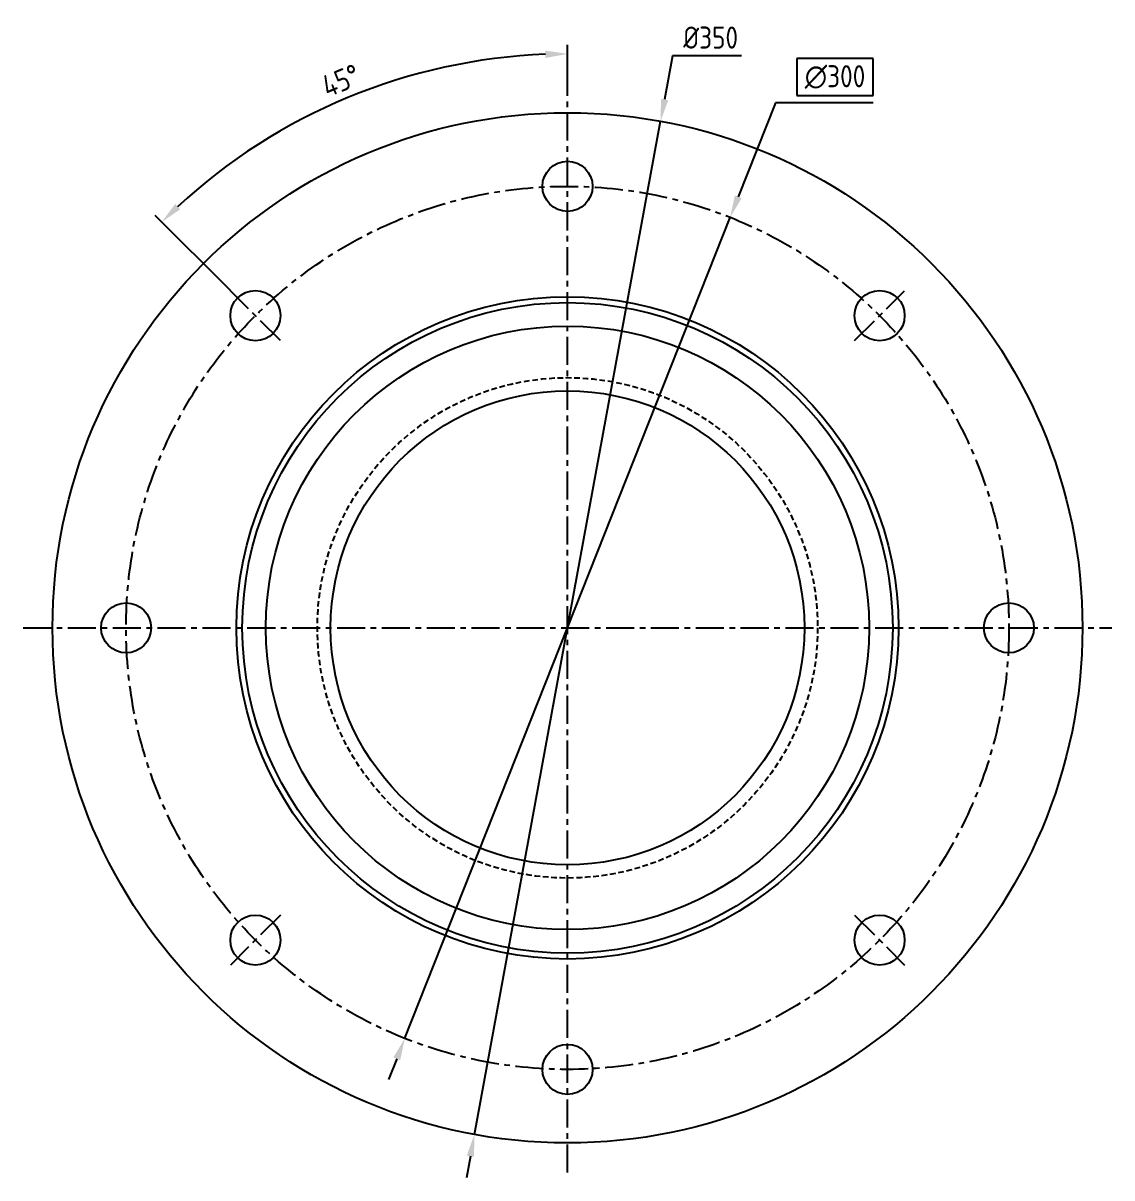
# Model space of a CAD drawing. Header units: millimetres. Extents: x -251 to 979, y 744 to 1189.
# Drawn here: x 112.3 to 482.3, y 784.9 to 1177.2 of the extents above; entities that cross this region are included whole.
import ezdxf

# ---------------------------------------------------------------- set-up
doc = ezdxf.new("R2010")
doc.units = ezdxf.units.MM
doc.header["$LTSCALE"] = 0.3
doc.linetypes.add('CENTER', pattern=[50.8, 31.75, -6.35, 6.35, -6.35])
doc.linetypes.add('HIDDEN', pattern=[9.525, 6.35, -3.175])
for name, color, linetype in [('Cen', 5, 'CENTER'), ('Cont', 6, 'Continuous'), ('Dim', 7, 'Continuous'), ('Hide', 2, 'HIDDEN')]:
    doc.layers.add(name, color=color, linetype=linetype)
doc.styles.add('Style1', font='romans.shx', dxfattribs={"width": 0.8})
doc.dimstyles.new('Lin', dxfattribs={"dimtxt": 3, "dimasz": 3, "dimexe": 1.25, "dimexo": 0, "dimgap": 1, "dimtad": 1, "dimtoh": 1, "dimdec": 5, "dimlfac": -1, "dimtxsty": 'Style1', "dimcen": 2.5, "dimclrt": 3, "dimaunit": 1, "dimadec": 0, "dimazin": 0, "dimtfac": 1, "dimtdec": 5, "dimtmove": 0, "dimatfit": 3, "dimldrblk": 'NONE', "dimfxl": 1, "dimarcsym": 0})

# ---------------------------------------------------------------- blocks, each defined once
blk = doc.blocks.new('*D24')
at = {"layer": 'Defpoints', "color": 0, "transparency": 16777216}
for p in [(246.86, 1160.12), (297.33, 1156.76), (182.77, 1086.32), (199.74, 1069.35), (297.33, 786.76)]:
    blk.add_point(p, dxfattribs=at)
at = {"layer": 'Dim', "color": 0, "lineweight": -2, "transparency": 16777216}
for p, q in [((297.33, 1156.76), (297.33, 1169.89)), ((182.77, 1086.32), (157.23, 1111.86))]:
    blk.add_line(p, q, dxfattribs=at)
blk.add_arc((297.33, 971.76), 195, 92.2038, 132.7962, dxfattribs=at)
at = {"layer": 'Dim', "color": 0, "transparency": 16777216}
for points in [[(289.8, 1167.87), (289.85, 1165.37), (297.33, 1166.76)], [(165.71, 1113.95), (163.98, 1115.75), (159.44, 1109.65)]]:
    blk.add_solid(points, dxfattribs=at)
at = {"layer": 'Dim', "color": 3, "transparency": 16777216, "insert": (220.31, 1157.7), "char_height": 7.5, "attachment_point": 5, "rotation": 22.5, "style": 'Style1'}
blk.add_mtext('45°', dxfattribs=at)
blk = doc.blocks.new('_None')
blk = doc.blocks.new('*D25')
at = {"layer": 'Defpoints', "color": 0, "transparency": 16777216}
for p in [(352.59, 1111.21), (242.06, 832.32)]:
    blk.add_point(p, dxfattribs=at)
at = {"layer": 'Dim', "color": 0, "lineweight": -2, "transparency": 16777216}
for p, q in [((401.17, 1165.17), (375.31, 1165.17)), ((375.31, 1165.17), (375.31, 1152.67)), ((401.17, 1152.67), (401.17, 1165.17)), ((368.03, 1150.17), (355.35, 1118.19)), ((401.17, 1150.17), (368.03, 1150.17)), ((375.31, 1152.67), (401.17, 1152.67)), ((242.06, 832.32), (352.59, 1111.21)), ((239.3, 825.34), (236.54, 818.37))]:
    blk.add_line(p, q, dxfattribs=at)
at = {"layer": 'Dim', "color": 0, "transparency": 16777216}
for points in [[(354.19, 1118.65), (356.51, 1117.73), (352.59, 1111.21)], [(238.14, 825.8), (240.46, 824.88), (242.06, 832.32)]]:
    blk.add_solid(points, dxfattribs=at)
at = {"layer": 'Dim', "color": 3, "transparency": 16777216, "insert": (388.24, 1158.92), "char_height": 7.5, "attachment_point": 5, "style": 'Style1'}
blk.add_mtext('∅300', dxfattribs=at)
blk = doc.blocks.new('*D26')
at = {"layer": 'Defpoints', "color": 0, "transparency": 16777216}
for p in [(328.97, 1143.88), (265.68, 799.65)]:
    blk.add_point(p, dxfattribs=at)
at = {"layer": 'Dim', "color": 0, "lineweight": -2, "transparency": 16777216}
for p, q in [((333.04, 1166.05), (330.32, 1151.26)), ((356.4, 1166.05), (333.04, 1166.05)), ((265.68, 799.65), (328.97, 1143.88)), ((264.33, 792.27), (262.97, 784.9))]:
    blk.add_line(p, q, dxfattribs=at)
at = {"layer": 'Dim', "color": 0, "transparency": 16777216}
for points in [[(329.09, 1151.48), (331.55, 1151.03), (328.97, 1143.88)], [(263.1, 792.5), (265.56, 792.05), (265.68, 799.65)]]:
    blk.add_solid(points, dxfattribs=at)
at = {"layer": 'Dim', "color": 3, "transparency": 16777216, "insert": (345.97, 1172.3), "char_height": 7.5, "attachment_point": 5, "style": 'Style1'}
blk.add_mtext('%%c350', dxfattribs=at)

msp = doc.modelspace()

# ---------------------------------------------------------------- linework, layer by layer
at = {"layer": 'Cen'}
for p, q in [((297.325349, 786.764935), (297.325349, 1156.764935)), ((199.744613, 1069.345671), (182.77405, 1086.316233)), ((394.906085, 1069.345671), (411.876647, 1086.316233)), ((112.325349, 971.764935), (482.325349, 971.764935)), ((199.744613, 874.184199), (182.77405, 857.213636)), ((394.906085, 874.184199), (411.876647, 857.213636))]:
    msp.add_line(p, q, dxfattribs=at)
msp.add_circle((297.325349, 971.764935), 150, dxfattribs=at)
at = {"layer": 'Cont'}
for centre, radius in [((297.325349, 971.764935), 175), ((297.325349, 1121.764935), 8.5), ((191.259332, 1077.830952), 8.5), ((297.325349, 971.764935), 112.5), ((403.391366, 1077.830952), 8.5), ((297.325349, 971.764935), 110.5), ((297.325349, 971.764935), 102.5), ((297.325349, 971.764935), 80.5), ((147.325349, 971.764935), 8.5), ((447.325349, 971.764935), 8.5), ((191.259332, 865.698918), 8.5), ((403.391366, 865.698918), 8.5), ((297.325349, 821.764935), 8.5)]:
    msp.add_circle(centre, radius, dxfattribs=at)
at = {"layer": 'Hide'}
msp.add_circle((297.325349, 971.764935), 85, dxfattribs=at)

# ---------------------------------------------------------------- dimensions: what is measured, and where the dimension line sits
at = {"layer": 'Dim'}
for p1, p2, override, picture, middle in [((265.683365, 799.64932), (328.967333, 1143.88055), {"dimscale": 2.5, "dimpost": '%%c<>', "dimarcsym": 1}, '*D26', (345.971716, 1166.050803)), ((242.062275, 832.316046), (352.588423, 1111.213824), {"dimscale": 2.5, "dimgap": -1, "dimarcsym": 1}, '*D25', (388.2411, 1150.170517))]:
    dim = msp.add_diameter_dim_2p(p1=p1, p2=p2, dimstyle='Lin', override=override, dxfattribs=at)
    dim.commit()
    dim.dimension.update_dxf_attribs({"geometry": picture, "text_midpoint": middle, "dimtype": 163})
dim = msp.add_angular_dim_2l(base=(246.855635, 1160.120471), line1=((199.744613, 1069.345671), (182.77405, 1086.316233)), line2=((297.325349, 786.764935), (297.325349, 1156.764935)), dimstyle='Lin', override={"dimscale": 2.5, "dimpost": '<>', "dimarcsym": 1}, dxfattribs=at)
dim.commit()
dim.dimension.update_dxf_attribs({"geometry": '*D24', "text_midpoint": (220.310308, 1157.695691)})

doc.saveas('drawing.dxf')
